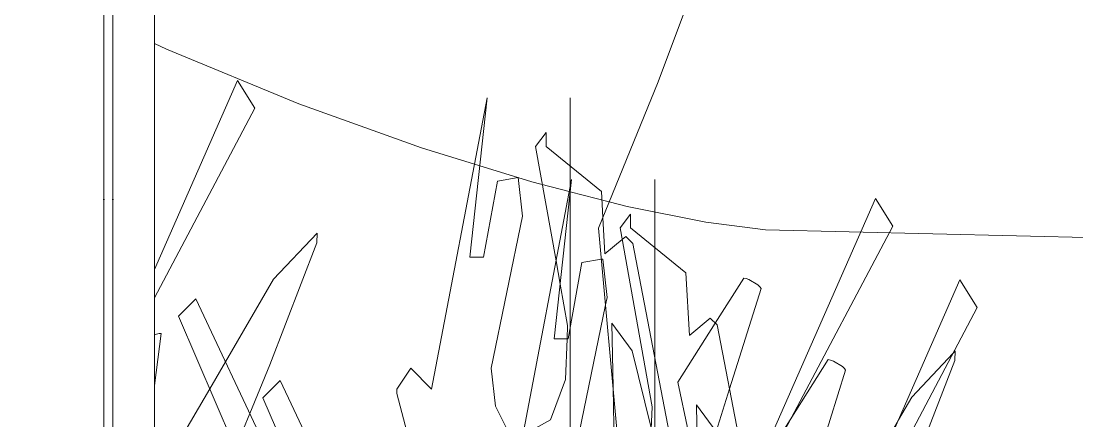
# Model space of a CAD drawing. Header units: inches. Extents: x -8991 to -6983, y -226 to 479.
# Drawn here: x -7345.59 to -7300.44, y 43.19 to 60.28 of the extents above; entities that cross this region are included whole.
import ezdxf

# ---------------------------------------------------------------- set-up
doc = ezdxf.new("R2010")
doc.units = ezdxf.units.IN
doc.header["$MEASUREMENT"] = 0
for name, color, linetype, lineweight in [('A-DETL-GENF', 92, 'Continuous', 9), ('A-WALL-PATT-1', 111, 'Continuous', 9), ('I-WALL', 2, 'Continuous', 18)]:
    doc.layers.add(name, color=color, linetype=linetype, lineweight=lineweight)

# ---------------------------------------------------------------- blocks, each defined once
blk = doc.blocks.new('american beech 26158 - american beech 26158-1770223-Section 26')
at = {"layer": 'A-DETL-GENF'}
for p, q in [((-8397.069, 59.321), (-8396.552, 59.078)), ((-8396.552, 59.078), (-8390.885, 56.744)), ((-8390.885, 56.744), (-8385.645, 54.863)), ((-8385.645, 54.863), (-8380.933, 53.411)), ((-8380.933, 53.411), (-8379.329, 52.999)), ((-8379.329, 52.999), (-8379.288, 52.988)), ((-8379.288, 52.988), (-8377.615, 52.558)), ((-8377.615, 52.558), (-8376.846, 52.36)), ((-8376.846, 52.36), (-8373.482, 51.684)), ((-8373.482, 51.684), (-8370.942, 51.357)), ((-8370.942, 51.357), (-8355.139, 50.981))]:
    blk.add_line(p, q, dxfattribs=at)
blk = doc.blocks.new('lupin 26755 - lupin 26755-1770228-Section 26')
at = {"layer": 'A-DETL-GENF'}
for p, q in [((-8385.216, 44.545), (-8382.843, 57.002)), ((-8383.585, 50.181), (-8382.843, 57.002)), ((-8379.284, 53.234), (-8379.284, 57.002)), ((-8379.284, 53.234), (-8379.284, 57.002)), ((-8380.322, 55.519), (-8380.767, 54.926)), ((-8380.322, 54.926), (-8380.322, 55.519)), ((-8379.284, 54.926), (-8379.284, 55.519)), ((-8379.284, 55.519), (-8379.284, 54.926)), ((-8380.767, 54.926), (-8379.894, 50.031)), ((-8377.95, 52.998), (-8380.322, 54.926)), ((-8379.284, 54.083), (-8379.284, 54.926)), ((-8379.284, 54.926), (-8379.284, 53.234)), ((-8379.284, 53.234), (-8379.284, 54.083)), ((-8382.398, 53.443), (-8382.992, 50.181)), ((-8381.509, 53.592), (-8382.398, 53.443)), ((-8381.321, 51.946), (-8381.509, 53.592)), ((-8379.284, 53.234), (-8379.284, 53.592)), ((-8379.284, 53.592), (-8379.284, 53.443)), ((-8379.284, 53.443), (-8379.284, 53.234)), ((-8379.284, 53.021), (-8379.284, 53.234)), ((-8379.284, 53.021), (-8379.284, 53.234)), ((-8379.284, 53.234), (-8379.284, 53.021)), ((-8379.284, 53.021), (-8379.284, 53.234)), ((-8379.284, 53.234), (-8379.284, 53.021)), ((-8379.284, 53.021), (-8379.284, 53.234)), ((-8379.284, 52.998), (-8379.284, 53.021)), ((-8379.284, 47.214), (-8379.284, 53.021)), ((-8379.284, 53.021), (-8379.284, 47.27)), ((-8379.284, 51.946), (-8379.284, 53.021)), ((-8379.284, 53.021), (-8379.284, 50.181)), ((-8379.284, 50.181), (-8379.284, 53.021)), ((-8379.284, 50.329), (-8379.284, 52.987)), ((-8377.888, 51.888), (-8377.95, 52.998)), ((-8379.284, 52.702), (-8379.284, 47.214)), ((-8379.284, 51.515), (-8379.284, 52.702)), ((-8366.234, 52.702), (-8371.663, 40.351)), ((-8365.493, 51.515), (-8366.234, 52.702)), ((-8382.674, 45.444), (-8381.321, 51.946)), ((-8379.284, 47.214), (-8379.284, 51.946)), ((-8379.284, 47.214), (-8379.284, 51.515)), ((-8377.801, 50.329), (-8377.888, 51.888)), ((-8369.838, 43.308), (-8365.493, 51.515)), ((-8379.284, 51.071), (-8379.284, 50.329)), ((-8379.284, 50.774), (-8379.284, 51.071)), ((-8376.914, 51.068), (-8377.065, 50.942)), ((-8376.615, 50.774), (-8376.911, 51.071)), ((-8379.284, 47.214), (-8379.284, 50.774)), ((-8377.065, 50.942), (-8377.801, 50.329)), ((-8374.984, 42.321), (-8376.615, 50.774)), ((-8382.992, 50.181), (-8383.585, 50.181)), ((-8379.894, 50.031), (-8379.717, 49.039)), ((-8379.284, 49.291), (-8379.284, 47.214)), ((-8379.284, 49.274), (-8379.284, 49.291)), ((-8379.284, 49.229), (-8379.284, 49.274)), ((-8379.284, 48.999), (-8379.284, 49.229)), ((-8371.869, 49.291), (-8373.085, 47.371)), ((-8371.769, 49.274), (-8371.869, 49.291)), ((-8371.645, 49.229), (-8371.769, 49.274)), ((-8371.262, 48.999), (-8371.645, 49.229)), ((-8379.717, 49.039), (-8379.402, 47.27)), ((-8379.284, 48.917), (-8379.284, 48.999)), ((-8379.284, 48.846), (-8379.284, 48.917)), ((-8379.284, 47.214), (-8379.284, 48.846)), ((-8372.474, 44.552), (-8371.128, 48.846)), ((-8371.174, 48.917), (-8371.262, 48.999)), ((-8371.128, 48.846), (-8371.174, 48.917)), ((-8395.3, 48.401), (-8396.042, 47.66)), ((-8391.936, 41.274), (-8395.3, 48.401)), ((-8379.284, 47.214), (-8379.284, 48.401)), ((-8379.284, 48.401), (-8379.284, 47.66)), ((-8396.042, 47.66), (-8392.963, 40.516)), ((-8379.284, 47.66), (-8379.284, 47.214)), ((-8379.402, 47.27), (-8379.424, 46.695)), ((-8379.284, 47.214), (-8379.284, 47.363)), ((-8379.284, 47.214), (-8379.284, 47.363)), ((-8379.284, 47.27), (-8379.284, 47.214)), ((-8379.284, 37.323), (-8379.284, 47.214)), ((-8379.284, 46.176), (-8379.284, 47.214)), ((-8379.284, 42.321), (-8379.284, 47.214)), ((-8379.284, 47.214), (-8379.284, 44.842)), ((-8379.284, 41.679), (-8379.284, 47.214)), ((-8379.284, 47.214), (-8379.284, 39.207)), ((-8379.284, 41.431), (-8379.284, 47.214)), ((-8379.284, 45.465), (-8379.284, 47.214)), ((-8379.284, 47.214), (-8379.284, 44.951)), ((-8379.284, 47.214), (-8379.284, 37.323)), ((-8379.284, 37.323), (-8379.284, 47.214)), ((-8379.284, 44.545), (-8379.284, 47.214)), ((-8377.453, 44.608), (-8377.505, 47.363)), ((-8376.634, 46.176), (-8377.505, 47.363)), ((-8373.085, 47.371), (-8374.687, 44.842)), ((-8379.424, 46.695), (-8379.49, 44.951)), ((-8379.284, 46.177), (-8379.284, 44.205)), ((-8379.284, 45.766), (-8379.284, 46.177)), ((-8379.284, 46.176), (-8379.284, 41.581)), ((-8376.634, 46.176), (-8375.823, 42.889)), ((-8362.908, 46.087), (-8364.683, 44.205)), ((-8362.823, 46.177), (-8362.908, 46.087)), ((-8362.836, 45.766), (-8362.823, 46.177)), ((-8379.284, 40.544), (-8379.284, 45.766)), ((-8364.203, 42.227), (-8362.836, 45.766)), ((-8386.106, 45.435), (-8386.699, 44.545)), ((-8385.216, 44.545), (-8386.106, 45.435)), ((-8382.482, 43.814), (-8382.674, 45.444)), ((-8379.284, 43.814), (-8379.284, 45.444)), ((-8379.284, 45.435), (-8379.284, 44.545)), ((-8379.284, 44.545), (-8379.284, 45.435)), ((-8379.49, 44.951), (-8380.129, 43.224)), ((-8379.284, 44.951), (-8379.284, 43.224)), ((-8379.284, 44.842), (-8379.284, 42.766)), ((-8374.687, 44.842), (-8374.242, 42.766)), ((-8386.699, 44.545), (-8386.706, 44.352)), ((-8386.706, 44.352), (-8385.913, 41.349)), ((-8379.284, 44.545), (-8379.284, 44.352)), ((-8379.284, 44.352), (-8379.284, 40.393)), ((-8377.352, 39.281), (-8377.453, 44.608)), ((-8373.046, 42.725), (-8372.474, 44.552)), ((-8381.657, 42.173), (-8382.482, 43.814)), ((-8379.284, 44.205), (-8379.284, 37.323)), ((-8379.284, 42.173), (-8379.284, 43.814)), ((-8364.683, 44.205), (-8365.255, 43.224)), ((-8380.129, 43.224), (-8381.314, 42.576)), ((-8379.284, 43.224), (-8379.284, 42.469)), ((-8370.831, 41.431), (-8369.838, 43.308)), ((-8365.255, 43.224), (-8365.879, 42.154))]:
    blk.add_line(p, q, dxfattribs=at)
blk = doc.blocks.new('lupin 26755 - lupin 26755-V31-Section 26')
at = {"layer": 'A-DETL-GENF'}
for p, q in [((-8381.603, 41.059), (-8379.23, 53.516)), ((-8379.972, 46.695), (-8379.23, 53.516)), ((-8375.671, 46.695), (-8375.671, 53.516)), ((-8375.671, 41.059), (-8375.671, 53.516)), ((-8376.709, 52.033), (-8377.154, 51.44)), ((-8376.709, 51.44), (-8376.709, 52.033)), ((-8375.671, 52.033), (-8375.671, 51.44)), ((-8375.671, 51.44), (-8375.671, 52.033)), ((-8377.154, 51.44), (-8375.789, 43.784)), ((-8374.337, 49.512), (-8376.709, 51.44)), ((-8375.671, 51.44), (-8375.671, 43.784)), ((-8375.671, 50.597), (-8375.671, 51.44)), ((-8375.671, 49.512), (-8375.671, 50.597)), ((-8378.786, 49.957), (-8379.379, 46.695)), ((-8377.952, 50.096), (-8378.786, 49.957)), ((-8377.896, 50.105), (-8377.952, 50.096)), ((-8377.708, 48.459), (-8377.896, 50.105)), ((-8375.671, 50.105), (-8375.671, 49.957)), ((-8375.671, 48.459), (-8375.671, 50.105)), ((-8375.671, 49.957), (-8375.671, 46.695)), ((-8375.671, 46.843), (-8375.671, 49.512)), ((-8375.671, 49.216), (-8375.671, 39.848)), ((-8375.671, 48.029), (-8375.671, 49.216)), ((-8374.188, 46.843), (-8374.337, 49.512)), ((-8362.621, 49.216), (-8365.707, 42.196)), ((-8361.88, 48.029), (-8362.621, 49.216)), ((-8377.774, 48.144), (-8377.708, 48.459)), ((-8375.671, 41.957), (-8375.671, 48.459)), ((-8379.061, 41.957), (-8377.774, 48.144)), ((-8375.671, 39.848), (-8375.671, 48.029)), ((-8364.907, 42.31), (-8361.88, 48.029)), ((-8375.671, 47.584), (-8375.671, 46.843)), ((-8375.671, 47.288), (-8375.671, 47.584)), ((-8373.298, 47.584), (-8374.171, 46.857)), ((-8373.002, 47.288), (-8373.298, 47.584)), ((-8375.671, 39.848), (-8375.671, 47.288)), ((-8371.395, 38.961), (-8373.002, 47.288)), ((-8379.379, 46.695), (-8379.972, 46.695)), ((-8375.671, 45.805), (-8375.671, 41.356)), ((-8375.671, 45.788), (-8375.671, 45.805)), ((-8375.671, 45.743), (-8375.671, 45.788)), ((-8375.671, 45.513), (-8375.671, 45.743)), ((-8368.256, 45.805), (-8371.074, 41.356)), ((-8368.156, 45.788), (-8368.256, 45.805)), ((-8368.032, 45.742), (-8368.156, 45.788)), ((-8367.649, 45.513), (-8368.032, 45.742)), ((-8375.671, 45.431), (-8375.671, 45.513)), ((-8375.671, 45.36), (-8375.671, 45.431)), ((-8375.671, 39.848), (-8375.671, 45.36)), ((-8369.761, 38.193), (-8367.515, 45.36)), ((-8367.561, 45.431), (-8367.649, 45.513)), ((-8367.515, 45.36), (-8367.561, 45.431)), ((-8391.687, 44.915), (-8392.429, 44.173)), ((-8388.916, 39.043), (-8391.687, 44.915)), ((-8375.671, 44.915), (-8375.671, 44.173)), ((-8375.671, 39.848), (-8375.671, 44.915)), ((-8392.429, 44.173), (-8389.968, 38.462)), ((-8375.671, 44.173), (-8375.671, 39.848)), ((-8375.671, 39.848), (-8375.671, 43.877)), ((-8375.671, 42.69), (-8375.671, 43.877)), ((-8373.782, 38.063), (-8373.892, 43.877)), ((-8373.021, 42.69), (-8373.892, 43.877)), ((-8375.789, 43.784), (-8375.877, 41.464)), ((-8375.671, 43.784), (-8375.671, 41.464))]:
    blk.add_line(p, q, dxfattribs=at)
blk = doc.blocks.new('lupin 26755 - lupin 26755-V32-Section 26')
at = {"layer": 'A-DETL-GENF'}
for p, q in [((-8393.519, 57.742), (-8397.069, 49.665)), ((-8392.778, 56.556), (-8393.519, 57.742)), ((-8397.069, 48.449), (-8392.778, 56.556)), ((-8390.108, 51.217), (-8391.968, 49.245)), ((-8390.122, 50.806), (-8390.108, 51.217)), ((-8392.139, 45.584), (-8390.122, 50.806)), ((-8391.968, 49.245), (-8394.03, 45.71)), ((-8397.069, 44.704), (-8396.782, 46.916)), ((-8397.029, 46.884), (-8397.069, 46.873)), ((-8396.869, 46.917), (-8397.029, 46.884)), ((-8396.782, 46.916), (-8396.869, 46.917)), ((-8394.03, 45.71), (-8394.704, 44.554)), ((-8392.989, 43.503), (-8392.139, 45.584)), ((-8394.704, 44.554), (-8396.012, 42.312)), ((-8393.603, 42), (-8392.989, 43.503))]:
    blk.add_line(p, q, dxfattribs=at)
blk = doc.blocks.new('elm sapling fall 24458 - elm sapling fall 24458-1770229-Section 26')
at = {"layer": 'A-DETL-GENF'}
for p, q in [((-8375.525, 57.687), (-8374.135, 61.393)), ((-8378.073, 51.433), (-8375.525, 57.687)), ((-8377.147, 41.241), (-8378.073, 51.433))]:
    blk.add_line(p, q, dxfattribs=at)

msp = doc.modelspace()

# ---------------------------------------------------------------- hatches: boundary and pattern name
at = {"layer": 'A-WALL-PATT-1'}
h = msp.add_hatch(dxfattribs=at)
h.set_pattern_fill('FP_6', color=256, style=0, pattern_type=2)
h.set_pattern_definition([(90, (-7567.703, -91.375), (-51.125, 3e-15), [24, 0, 0, 0]), (90, (-7562.203, -91.375), (-51.125, 3e-15), [24, 0, 0, 0]), (90, (-7561.83, -91.375), (-51.125, 3e-15), [24, 0, 0, 0]), (90, (-7558.33, -91.375), (-51.125, 3e-15), [24, 0, 0, 0]), (90, (-7557.953, -91.375), (-51.125, 3e-15), [24, 0, 0, 0]), (90, (-7552.453, -91.375), (-51.125, 3e-15), [24, 0, 0, 0]), (90, (-7552.08, -91.375), (-51.125, 3e-15), [24, 0, 0, 0]), (90, (-7540.703, -91.375), (-51.125, 3e-15), [24, 0, 0, 0]), (90, (-7540.33, -91.375), (-51.125, 3e-15), [24, 0, 0, 0]), (90, (-7536.83, -91.375), (-51.125, 3e-15), [24, 0, 0, 0]), (90, (-7536.453, -91.375), (-51.125, 3e-15), [24, 0, 0, 0]), (90, (-7532.953, -91.375), (-51.125, 3e-15), [24, 0, 0, 0]), (90, (-7532.58, -91.375), (-51.125, 3e-15), [24, 0, 0, 0]), (90, (-7526.703, -91.375), (-51.125, 3e-15), [24, 0, 0, 0]), (90, (-7526.33, -91.375), (-51.125, 3e-15), [24, 0, 0, 0]), (90, (-7520.83, -91.375), (-51.125, 3e-15), [24, 0, 0, 0]), (90, (-7520.453, -91.375), (-51.125, 3e-15), [24, 0, 0, 0]), (90, (-7516.953, -91.375), (-51.125, 3e-15), [24, 0, 0, 0]), (90, (-7546.58, -91.375), (-51.125, 3e-15), [24, 0, 0, 0]), (90, (-7546.203, -91.375), (-51.125, 3e-15), [24, 0, 0, 0])])
h.paths.add_polyline_path([(-7347.54402, 4.25), (-7339.89084, 4.25), (-7339.89084, 154.55334), (-7348.14084, 154.55334), (-7348.14084, 4.25), (-7347.65759, 4.25), (-7347.80852, 5.63862)], flags=0)

# ---------------------------------------------------------------- linework, layer by layer
at = {"layer": 'I-WALL'}
msp.add_line((-7339.89084, 265.28576), (-7339.89084, 4.25), dxfattribs=at)

# ---------------------------------------------------------------- block references
at = {"layer": 'A-DETL-GENF'}
for name in ['american beech 26158 - american beech 26158-1770223-Section 26', 'elm sapling fall 24458 - elm sapling fall 24458-1770229-Section 26', 'lupin 26755 - lupin 26755-V32-Section 26', 'lupin 26755 - lupin 26755-1770228-Section 26', 'lupin 26755 - lupin 26755-V31-Section 26']:
    msp.add_blockref(name, (1057.17854, 0), dxfattribs=at)

doc.saveas('drawing.dxf')
